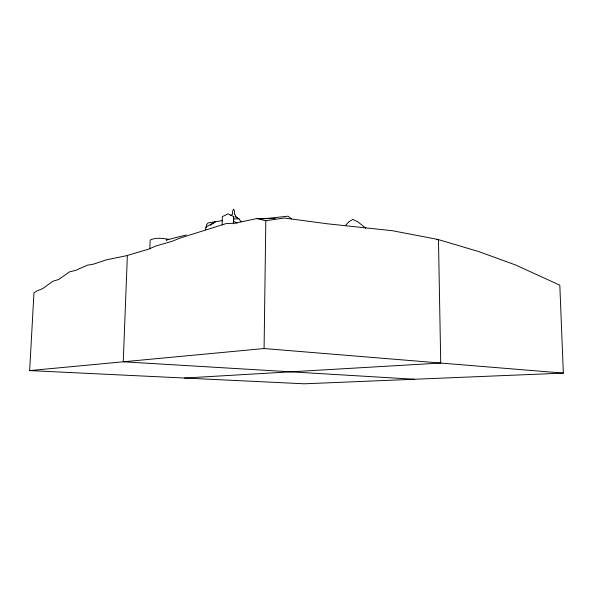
<?xml version="1.0" encoding="UTF-8"?>
<svg xmlns="http://www.w3.org/2000/svg" width="593" height="593" viewBox="0 0 593 593"><rect width="100%" height="100%" fill="white"/><g stroke="black" fill="none" stroke-linecap="round" stroke-linejoin="round"><path stroke-width="0.89" d="M233.62 220.144L233.664 216.556L228.157 213.903L222.338 216.601L222.16 224.843M29.65 370.595L264.085 348.543L265.82 220.715L256.769 218.58L235.065 223.198L226.178 223.583L180.279 237.986L172.304 241.255L156.07 245.917L148.509 249.179L126.531 255.702L106.229 259.867L93.731 264.078L87.29 265.212L75.726 270.349L69.551 271.839L58.729 279.459L52.792 281.282L42.755 288.569L37.033 290.881L33.971 292.831L29.65 370.595L304.32 383.797L563.35 373.116L559.814 285.181L515.754 265.041L478.714 251.565L437.842 239.431L392.447 230.721L327.41 223.798L284.129 218.016L265.82 220.715M233.523 223.887L233.664 216.556M205.675 229.721L205.734 227.089L215.474 221.723L210.27 225.333M206.371 227.593L206.431 224.903L207.973 222.946L222.59 220.566M149.836 248.801L150.177 240.032C155.84 237.326 162.749 238.26 168.864 239.387M127.369 255.427L123.24 361.789L414.522 379.253M345.511 225.414L348.988 221.723L352.909 219.41L357.89 221.871L365.851 228.238M230.603 215.333C234.205 214.844 231.181 212.168 233.568 209.203C235.777 211.464 232.827 214.844 235.673 215.014M186.239 234.984L166.203 240.032L166.959 240.15M260.186 219.158L288.057 216.193L291.534 218.973M184.519 378.037L440.725 363.049L438.472 239.624L436.707 239.691M233.472 218.921L238.979 218.824L241.121 221.834M256.769 218.58L275.322 218.558M264.085 348.543L563.35 373.116M233.59 221.189L237.074 223.124M238.979 218.824L235.295 216.497L235.176 215.919L235.74 216.022L235.836 217.223M236.815 217.223L237.059 217.89"/></g></svg>
